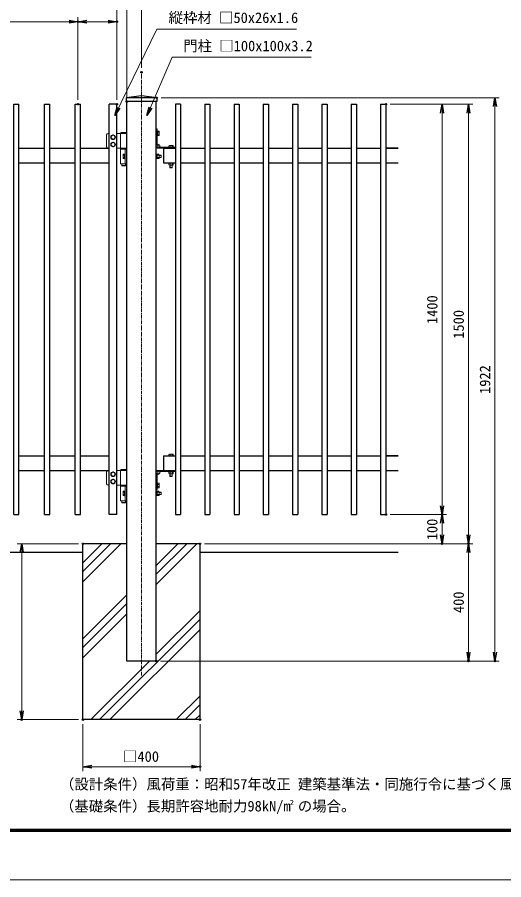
# Model space of a CAD drawing. Units: millimetres, scale not verified. Extents: x -3151 to 3149, y -2225 to 2230.
# Drawn here: x -396 to 1264, y -2225 to 718 of the extents above; entities that cross this region are included whole.
import ezdxf
from ezdxf.enums import TextEntityAlignment as Align

# ---------------------------------------------------------------- set-up
doc = ezdxf.new("R2010")
doc.units = ezdxf.units.MM
doc.header["$LTSCALE"] = 10
doc.header["$PDMODE"] = 32
doc.header["$PDSIZE"] = 5
doc.linetypes.add('USER2', pattern=[2, 1.25, -0.25, 0.25, -0.25])
for name, color, linetype, lineweight in [('0-0_D-BGD', 7, 'Continuous', 25), ('0-1_D-STR-DIM', 7, 'Continuous', 13), ('0-2_0', 7, 'Continuous', 25), ('0-3_DEFPOINTS', 8, 'Continuous', 25), ('0-4_D-BMK', 2, 'USER2', 13), ('0-5_D-STR1', 1, 'Continuous', 25), ('0-6_D-STR3', 3, 'Continuous', 13), ('0-7_D-STR4', 7, 'Continuous', 25), ('0-8_D-DCR-HCH', 7, 'Continuous', 13), ('0-A_D-STR-TXT', 7, 'Continuous', 13), ('0-B_D-TTL-TXT', 7, 'Continuous', 13), ('0-D_D-TTL', 7, 'Continuous', 13)]:
    doc.layers.add(name, color=color, linetype=linetype, lineweight=lineweight)
doc.styles.add('ＭＳ ゴシック', font='')
doc.styles.get('ＭＳ ゴシック').set_extended_font_data('MS Gothic')

# ---------------------------------------------------------------- blocks, each defined once
blk = doc.blocks.new('_OPEN')
at = {"layer": '0-2_0'}
blk.add_line((0, 0), (-10, 0), dxfattribs=at)
blk.add_lwpolyline([(-10, 1.667), (0, 0), (-10, -1.667)], dxfattribs=at)

msp = doc.modelspace()

# ---------------------------------------------------------------- linework, layer by layer
at = {"layer": '0-0_D-BGD'}
for p, q in [((-171.74, -1108.95), (-1021.74, -1108.95)), ((903.61, -1108.95), (228.26, -1108.95))]:
    msp.add_line(p, q, dxfattribs=at)
at = {"layer": '0-1_D-STR-DIM'}
for p, q in [((28.26, 545.05), (28.26, 897.64)), ((-55.73, 436.05), (-55.73, 807.64)), ((-55.73, 436.05), (-55.73, 807.64)), ((-21.74, 445.05), (-21.74, 807.64)), ((-188.73, 436.05), (-188.73, 717.64)), ((-188.73, 436.05), (-188.73, 717.64)), ((-55.73, 436.05), (-55.73, 717.64)), ((-998.73, 702.64), (-218.73, 702.64)), ((-158.73, 702.64), (-85.73, 702.64)), ((95.26, 443.05), (1248.61, 443.05)), ((876.77, 421.05), (1068.61, 421.05)), ((876.77, 421.05), (1158.61, 421.05)), ((1233.61, 413.05), (1233.61, -1448.95)), ((1053.61, 391.05), (1053.61, -948.95)), ((1143.61, 391.05), (1143.61, -1048.95)), ((876.77, -978.95), (1068.61, -978.95)), ((876.77, -978.95), (1068.61, -978.95)), ((1053.61, -1008.95), (1053.61, -1048.95)), ((-186.74, -1078.95), (-395.41, -1078.95)), ((243.26, -1078.95), (1158.61, -1078.95)), ((243.26, -1078.95), (1068.61, -1078.95)), ((243.26, -1078.95), (1158.61, -1078.95)), ((-380.41, -1108.95), (-380.41, -1648.95)), ((1143.61, -1108.95), (1143.61, -1448.95)), ((93.26, -1478.95), (1248.61, -1478.95)), ((93.26, -1478.95), (1158.61, -1478.95)), ((-186.74, -1678.95), (-395.41, -1678.95)), ((-171.74, -1693.95), (-171.74, -1854.53)), ((228.26, -1693.95), (228.26, -1854.53)), ((-141.74, -1839.53), (198.26, -1839.53))]:
    msp.add_line(p, q, dxfattribs=at)
at = {"layer": '0-3_DEFPOINTS'}
for p in [(-188.73, 702.64), (-55.73, 702.64), (28.26, 530.05), (80.26, 443.05), (-188.73, 421.05), (-55.73, 421.05), (-21.74, 430.05), (861.77, 421.05), (861.77, -978.95), (1053.61, -978.95), (-171.74, -1078.95), (228.26, -1078.95), (1053.61, -1078.95), (1143.61, -1078.95), (78.26, -1478.95), (1143.61, -1478.95), (1233.61, -1478.95), (-380.41, -1678.95), (-171.74, -1678.95), (-171.74, -1678.95), (228.26, -1678.95), (228.26, -1839.53)]:
    msp.add_point(p, dxfattribs=at)
at = {"layer": '0-4_D-BMK'}
msp.add_line((28.26, -1528.95), (28.26, 530.05), dxfattribs=at)
at = {"layer": '0-5_D-STR1'}
for p, q in [((80.26, 443.05), (-23.74, 443.05)), ((80.26, 443.05), (28.26, 450.05)), ((80.26, 443.05), (80.26, 430.05)), ((-389.73, -978.95), (-389.73, 421.05)), ((-284.73, -978.95), (-284.73, 421.05)), ((-179.73, -978.95), (-179.73, 421.05)), ((-81.73, -978.95), (-81.73, 421.05)), ((-55.73, 421.05), (-81.73, 421.05)), ((-55.73, -978.95), (-55.73, 421.05)), ((80.26, 430.05), (-23.74, 430.05)), ((-21.74, -1478.95), (-21.74, 430.05)), ((78.26, -1478.95), (78.26, 430.05)), ((143.76, 421.05), (143.76, -978.95)), ((161.76, 421.05), (143.76, 421.05)), ((161.76, 421.05), (161.76, -978.95)), ((243.77, 421.05), (243.77, -978.95)), ((243.77, 421.05), (261.77, 421.05)), ((261.77, 421.05), (261.77, -978.95)), ((343.77, 421.05), (343.77, -978.95)), ((343.77, 421.05), (361.77, 421.05)), ((361.77, 421.05), (361.77, -978.95)), ((443.77, 421.05), (443.77, -978.95)), ((443.77, 421.05), (461.77, 421.05)), ((461.77, 421.05), (461.77, -978.95)), ((543.77, 421.05), (543.77, -978.95)), ((543.77, 421.05), (561.77, 421.05)), ((561.77, 421.05), (561.77, -978.95)), ((643.77, 421.05), (643.77, -978.95)), ((643.77, 421.05), (661.77, 421.05)), ((661.77, 421.05), (661.77, -978.95)), ((743.77, 421.05), (743.77, -978.95)), ((743.77, 421.05), (761.77, 421.05)), ((761.77, 421.05), (761.77, -978.95)), ((843.77, 421.05), (843.77, -978.95)), ((843.77, 421.05), (843.77, -978.95)), ((843.77, 421.05), (861.77, 421.05)), ((843.77, 421.05), (861.77, 421.05)), ((861.77, 421.05), (861.77, -978.95)), ((861.77, 421.05), (861.77, -978.95)), ((-389.73, 271.05), (-302.73, 271.05)), ((-284.73, 271.05), (-197.73, 271.05)), ((-179.73, 271.05), (-81.73, 271.05)), ((103.26, 271.05), (103.26, 221.05)), ((103.26, 271.05), (143.76, 271.05)), ((161.76, 271.05), (243.77, 271.05)), ((261.77, 271.05), (343.77, 271.05)), ((361.77, 271.05), (443.77, 271.05)), ((461.77, 271.05), (543.77, 271.05)), ((561.77, 271.05), (643.77, 271.05)), ((661.77, 271.05), (743.77, 271.05)), ((761.77, 271.05), (843.77, 271.05)), ((861.77, 271.05), (903.61, 271.05)), ((903.61, 271.05), (861.77, 271.05)), ((-389.73, 221.05), (-302.73, 221.05)), ((-284.73, 221.05), (-197.73, 221.05)), ((-179.73, 221.05), (-81.73, 221.05)), ((103.26, 221.05), (143.76, 221.05)), ((161.76, 221.05), (243.77, 221.05)), ((261.77, 221.05), (343.77, 221.05)), ((361.77, 221.05), (443.77, 221.05)), ((461.77, 221.05), (543.77, 221.05)), ((561.77, 221.05), (643.77, 221.05)), ((661.77, 221.05), (743.77, 221.05)), ((761.77, 221.05), (843.77, 221.05)), ((861.77, 221.05), (903.61, 221.05)), ((-389.73, -778.95), (-302.73, -778.95)), ((-284.73, -778.95), (-197.73, -778.95)), ((-179.73, -778.95), (-81.73, -778.95)), ((103.26, -778.95), (143.76, -778.95)), ((103.26, -778.95), (143.76, -778.95)), ((103.26, -778.95), (103.26, -828.95)), ((161.76, -778.95), (243.77, -778.95)), ((261.77, -778.95), (343.77, -778.95)), ((361.77, -778.95), (443.77, -778.95)), ((461.77, -778.95), (543.77, -778.95)), ((561.77, -778.95), (643.77, -778.95)), ((661.77, -778.95), (743.77, -778.95)), ((761.77, -778.95), (843.77, -778.95)), ((861.76, -778.95), (903.61, -778.95)), ((903.61, -778.95), (861.77, -778.95)), ((861.77, -778.95), (903.61, -778.95)), ((-389.73, -828.95), (-302.73, -828.95)), ((-284.73, -828.95), (-197.73, -828.95)), ((-179.73, -828.95), (-81.73, -828.95)), ((103.26, -828.95), (143.76, -828.95)), ((103.26, -828.95), (143.76, -828.95)), ((103.26, -828.95), (143.76, -828.95)), ((103.26, -828.95), (143.76, -828.95)), ((161.76, -828.95), (243.77, -828.95)), ((261.77, -828.95), (343.77, -828.95)), ((361.77, -828.95), (443.77, -828.95)), ((461.77, -828.95), (543.77, -828.95)), ((561.77, -828.95), (643.77, -828.95)), ((661.77, -828.95), (743.77, -828.95)), ((761.77, -828.95), (843.77, -828.95)), ((861.76, -828.95), (903.61, -828.95)), ((-407.73, -978.95), (-389.73, -978.95)), ((-302.73, -978.95), (-284.73, -978.95)), ((-197.73, -978.95), (-179.73, -978.95)), ((-55.73, -978.95), (-81.73, -978.95)), ((143.76, -978.95), (161.76, -978.95)), ((243.77, -978.95), (261.77, -978.95)), ((343.77, -978.95), (361.77, -978.95)), ((443.77, -978.95), (461.77, -978.95)), ((543.77, -978.95), (561.77, -978.95)), ((643.77, -978.95), (661.77, -978.95)), ((743.77, -978.95), (761.77, -978.95)), ((843.77, -978.95), (861.77, -978.95)), ((78.26, -1478.95), (-21.74, -1478.95))]:
    msp.add_line(p, q, dxfattribs=at)
for points in [[(28.26, 450.05), (-23.74, 443.05), (-23.74, 430.05)], [(-407.73, -978.95), (-407.73, 421.05), (-389.73, 421.05)], [(-302.73, -978.95), (-302.73, 421.05), (-284.73, 421.05)], [(-197.73, -978.95), (-197.73, 421.05), (-179.73, 421.05)]]:
    msp.add_lwpolyline(points, dxfattribs=at)
at = {"layer": '0-6_D-STR3'}
for p, q in [((-41.54, 325.05), (-42.54, 324.05)), ((-42.54, 324.05), (-42.54, 321.05)), ((-22.54, 324.05), (-42.54, 324.05)), ((-23.54, 325.05), (-41.54, 325.05)), ((-23.54, 325.05), (-22.54, 324.05)), ((-22.54, 324.05), (-22.54, 321.05)), ((78.26, 337.15), (78.26, 271.05)), ((81.46, 337.05), (78.26, 337.05)), ((81.46, 337.05), (81.46, 283.46)), ((81.46, 330.05), (83.06, 330.05)), ((83.06, 330.05), (83.06, 314.05)), ((87.99, 329.55), (83.06, 329.55)), ((87.99, 325.8), (83.06, 325.8)), ((88.56, 328.55), (87.99, 329.55)), ((88.56, 328.55), (88.56, 315.55)), ((-90.74, 276.05), (-90.74, 316.05)), ((-85.74, 321.05), (-81.73, 321.05)), ((-68.74, 316.05), (-75.24, 312.3)), ((-75.24, 304.8), (-75.24, 312.3)), ((-68.74, 301.05), (-75.24, 304.8)), ((-68.74, 316.05), (-62.24, 312.3)), ((-68.74, 301.05), (-62.24, 304.8)), ((-62.24, 304.8), (-62.24, 312.3)), ((-55.73, 321.05), (-21.74, 321.05)), ((-43.34, 271.05), (-43.34, 321.05)), ((-21.74, 271.05), (-21.74, 321.05)), ((81.46, 314.05), (83.06, 314.05)), ((87.99, 318.3), (83.06, 318.3)), ((87.99, 314.55), (83.06, 314.55)), ((88.56, 315.55), (87.99, 314.55)), ((-81.73, 271.05), (-85.74, 271.05)), ((-68.74, 291.05), (-75.24, 287.3)), ((-75.24, 279.8), (-75.24, 287.3)), ((-68.74, 276.05), (-75.24, 279.8)), ((-68.74, 291.05), (-62.24, 287.3)), ((-68.74, 276.05), (-62.24, 279.8)), ((-62.24, 279.8), (-62.24, 287.3)), ((-21.74, 271.05), (-55.73, 271.05)), ((-43.34, 218.05), (-43.34, 268.05)), ((-21.74, 268.05), (-43.34, 268.05)), ((-43.04, 268.05), (-43.04, 271.05)), ((-27.74, 218.05), (-27.74, 268.05)), ((-21.74, 218.05), (-21.74, 268.05)), ((144.26, 271.05), (83.26, 271.05)), ((144.26, 274.25), (90.68, 274.25)), ((121.76, 279.05), (121.76, 274.25)), ((134.99, 279.75), (123.46, 279.75)), ((125.51, 279.05), (125.51, 274.25)), ((133.01, 279.05), (133.01, 274.25)), ((136.76, 279.05), (136.76, 274.25)), ((144.26, 274.25), (144.26, 271.05)), ((-34.84, 249.55), (-34.26, 250.55)), ((-34.84, 249.55), (-34.84, 236.55)), ((-34.84, 236.55), (-34.26, 235.55)), ((-34.26, 250.55), (-29.34, 250.55)), ((-34.26, 246.8), (-29.34, 246.8)), ((-34.26, 239.3), (-29.34, 239.3)), ((-34.26, 235.55), (-29.34, 235.55)), ((-29.34, 251.05), (-29.34, 235.05)), ((-27.74, 251.05), (-29.34, 251.05)), ((79.86, 251.05), (78.26, 251.05)), ((78.26, 251.05), (78.26, 235.05)), ((79.86, 251.05), (79.86, 235.05)), ((79.86, 250.75), (81.86, 250.75)), ((81.86, 250.75), (81.86, 235.35)), ((81.86, 250.55), (87.66, 250.55)), ((81.86, 246.8), (87.66, 246.8)), ((81.86, 239.3), (87.66, 239.3)), ((81.86, 235.55), (87.66, 235.55)), ((88.36, 248.83), (88.36, 237.28)), ((88.36, 247.05), (94.96, 247.05)), ((88.36, 246.35), (95.66, 246.35)), ((88.36, 239.75), (95.66, 239.75)), ((88.36, 239.05), (94.96, 239.05)), ((94.96, 247.05), (94.96, 239.05)), ((95.66, 246.35), (94.96, 247.05)), ((94.96, 239.05), (95.66, 239.75)), ((95.66, 246.35), (95.66, 239.75)), ((-43.34, 218.05), (-21.74, 218.05)), ((-38.54, 218.05), (-38.54, 212.05)), ((-37.54, 211.05), (-38.54, 212.05)), ((-26.54, 212.05), (-38.54, 212.05)), ((-27.54, 211.05), (-37.54, 211.05)), ((-27.74, 235.05), (-29.34, 235.05)), ((-27.54, 211.05), (-26.54, 212.05)), ((-26.54, 218.05), (-26.54, 212.05)), ((79.86, 235.05), (78.26, 235.05)), ((81.86, 235.35), (79.86, 235.35)), ((137.26, 221.05), (121.26, 221.05)), ((121.26, 219.45), (121.26, 221.05)), ((137.26, 219.45), (121.26, 219.45)), ((121.76, 219.45), (121.76, 213.65)), ((135.04, 212.95), (123.5, 212.95)), ((125.26, 212.95), (125.26, 204.95)), ((125.51, 219.45), (125.51, 213.65)), ((125.96, 212.95), (125.96, 204.25)), ((132.56, 212.95), (132.56, 204.25)), ((133.01, 219.45), (133.01, 213.65)), ((133.26, 212.95), (133.26, 204.95)), ((136.76, 219.45), (136.76, 213.65)), ((137.26, 219.45), (137.26, 221.05)), ((133.26, 204.95), (125.26, 204.95)), ((125.26, 204.95), (125.96, 204.25)), ((132.56, 204.25), (125.96, 204.25)), ((132.56, 204.25), (133.26, 204.95)), ((144.26, -778.95), (103.26, -778.95)), ((121.76, -774.15), (121.76, -778.95)), ((136.76, -778.95), (121.76, -778.95)), ((134.99, -773.45), (123.46, -773.45)), ((125.51, -774.15), (125.51, -778.95)), ((133.01, -774.15), (133.01, -778.95)), ((136.76, -774.15), (136.76, -778.95)), ((-90.74, -873.95), (-90.74, -833.95)), ((-85.74, -828.95), (-81.73, -828.95)), ((-68.74, -833.95), (-75.24, -837.7)), ((-75.24, -845.2), (-75.24, -837.7)), ((-68.74, -848.95), (-75.24, -845.2)), ((-68.74, -833.95), (-62.24, -837.7)), ((-68.74, -848.95), (-62.24, -845.2)), ((-62.24, -845.2), (-62.24, -837.7)), ((-55.73, -828.95), (-21.74, -828.95)), ((-43.34, -878.95), (-43.34, -828.95)), ((-41.54, -824.95), (-42.54, -825.95)), ((-23.54, -824.95), (-41.54, -824.95)), ((-23.54, -824.95), (-22.54, -825.95)), ((-22.54, -825.95), (-22.54, -828.95)), ((-21.74, -878.95), (-21.74, -828.95)), ((78.26, -895.05), (78.26, -828.95)), ((144.26, -828.95), (78.26, -828.95)), ((81.46, -894.95), (81.46, -841.36)), ((144.26, -832.15), (90.68, -832.15)), ((137.26, -832.15), (121.26, -832.15)), ((121.26, -833.75), (121.26, -832.15)), ((137.26, -833.75), (121.26, -833.75)), ((121.76, -833.75), (121.76, -839.55)), ((135.04, -840.25), (123.5, -840.25)), ((125.26, -840.25), (125.26, -848.25)), ((133.26, -848.25), (125.26, -848.25)), ((125.26, -848.25), (125.96, -848.95)), ((125.51, -833.75), (125.51, -839.55)), ((125.96, -840.25), (125.96, -848.95)), ((132.56, -848.95), (125.96, -848.95)), ((132.56, -840.25), (132.56, -848.95)), ((132.56, -848.95), (133.26, -848.25)), ((133.01, -833.75), (133.01, -839.55)), ((133.26, -840.25), (133.26, -848.25)), ((136.76, -833.75), (136.76, -839.55)), ((137.26, -833.75), (137.26, -832.15)), ((144.26, -832.15), (144.26, -828.95)), ((-81.73, -878.95), (-85.74, -878.95)), ((-68.74, -858.95), (-75.24, -862.7)), ((-75.24, -870.2), (-75.24, -862.7)), ((-68.74, -873.95), (-75.24, -870.2)), ((-68.74, -858.95), (-62.24, -862.7)), ((-68.74, -873.95), (-62.24, -870.2)), ((-62.24, -870.2), (-62.24, -862.7)), ((-21.74, -878.95), (-55.73, -878.95)), ((-43.34, -931.95), (-43.34, -881.95)), ((-21.74, -881.95), (-43.34, -881.95)), ((-43.04, -881.95), (-43.04, -878.95)), ((-27.74, -931.95), (-27.74, -881.95)), ((-22.04, -881.95), (-22.04, -878.95)), ((-21.74, -931.95), (-21.74, -881.95)), ((81.46, -871.95), (83.06, -871.95)), ((83.06, -871.95), (83.06, -887.95)), ((87.99, -872.45), (83.06, -872.45)), ((87.99, -876.2), (83.06, -876.2)), ((88.56, -873.45), (87.99, -872.45)), ((88.56, -873.45), (88.56, -886.45)), ((-34.84, -900.45), (-34.26, -899.45)), ((-34.84, -900.45), (-34.84, -913.45)), ((-34.26, -899.45), (-29.34, -899.45)), ((-34.26, -903.2), (-29.34, -903.2)), ((-34.26, -910.7), (-29.34, -910.7)), ((81.46, -894.95), (78.26, -894.95)), ((78.26, -898.95), (78.26, -914.95)), ((79.86, -898.95), (78.26, -898.95)), ((79.86, -898.95), (79.86, -914.95)), ((79.86, -899.25), (81.86, -899.25)), ((81.46, -887.95), (83.06, -887.95)), ((81.86, -899.25), (81.86, -914.65)), ((81.86, -899.45), (87.66, -899.45)), ((81.86, -903.2), (87.66, -903.2)), ((81.86, -910.7), (87.66, -910.7)), ((87.99, -883.69), (83.06, -883.69)), ((87.99, -887.45), (83.06, -887.45)), ((88.56, -886.45), (87.99, -887.45)), ((88.36, -901.17), (88.36, -912.72)), ((88.36, -902.95), (94.96, -902.95)), ((88.36, -903.65), (95.66, -903.65)), ((88.36, -910.25), (95.66, -910.25)), ((88.36, -910.95), (94.96, -910.95)), ((94.96, -910.95), (95.66, -910.25)), ((95.66, -903.65), (95.66, -910.25)), ((-43.34, -931.95), (-21.74, -931.95)), ((-38.54, -931.95), (-38.54, -937.95)), ((-34.84, -913.45), (-34.26, -914.45)), ((-34.26, -914.45), (-29.34, -914.45)), ((-27.74, -914.95), (-29.34, -914.95)), ((-27.54, -938.95), (-26.54, -937.95)), ((79.86, -914.95), (78.26, -914.95)), ((81.86, -914.65), (79.86, -914.65)), ((81.86, -914.45), (87.66, -914.45))]:
    msp.add_line(p, q, dxfattribs=at)
for points in [[(-22.54, -825.95), (-42.54, -825.95), (-42.54, -828.95)], [(-27.74, -898.95), (-29.34, -898.95), (-29.34, -914.95)], [(95.66, -903.65), (94.96, -902.95), (94.96, -910.95)], [(-26.54, -931.95), (-26.54, -937.95), (-38.54, -937.95)], [(-27.54, -938.95), (-37.54, -938.95), (-38.54, -937.95)]]:
    msp.add_lwpolyline(points, dxfattribs=at)
for centre, radius in [((-68.74, 308.55), 8), ((-68.74, 308.55), 6.5), ((-68.74, 283.55), 8), ((-68.74, 283.55), 6.5), ((84.96, 277.75), 6.7), ((84.96, 277.75), 3.5), ((-68.74, -841.45), 8), ((-68.74, -841.45), 6.5), ((84.96, -835.65), 6.7), ((84.96, -835.65), 3.5), ((-68.74, -866.45), 8), ((-68.74, -866.45), 6.5)]:
    msp.add_circle(centre, radius, dxfattribs=at)
for centre, radius, start, end in [((85.23, 327.67), 3.34, 325.79454, 34.20546), ((76.12, 322.05), 12.45, 342.48215, 17.51785), ((-85.74, 316.05), 5, 90, 180), ((85.23, 316.43), 3.34, 325.79454, 34.20546), ((-85.74, 276.05), 5, 180, 270), ((123.64, 276.91), 2.84, 48.76361, 131.23639), ((129.26, 269.36), 10.39, 68.85295, 111.14705), ((134.89, 276.9), 2.85, 48.95661, 131.04339), ((-31.5, 248.68), 3.34, 145.79454, 214.20546), ((-22.39, 243.05), 12.45, 162.48215, 197.51785), ((-31.5, 237.43), 3.34, 145.79454, 214.20546), ((85.52, 248.68), 2.85, 318.83491, 41.16509), ((77.97, 243.05), 10.39, 338.85295, 21.14705), ((85.52, 237.43), 2.85, 318.86505, 41.13495), ((123.64, 215.8), 2.85, 228.86505, 311.13495), ((129.26, 223.35), 10.39, 248.85295, 291.14705), ((134.89, 215.8), 2.85, 228.86505, 311.13495), ((134.89, 215.8), 2.85, 266.92019, 311.16509), ((123.64, -776.29), 2.84, 48.76361, 131.23639), ((129.26, -783.84), 10.39, 68.85295, 111.14705), ((134.89, -776.3), 2.85, 48.95661, 131.04339), ((-85.74, -833.95), 5, 90, 180), ((123.64, -837.4), 2.85, 228.86505, 311.13495), ((129.26, -829.85), 10.39, 248.85295, 291.14705), ((134.89, -837.4), 2.85, 228.83491, 311.16509), ((-85.74, -873.95), 5, 180, 270), ((85.23, -874.32), 3.34, 325.79454, 34.20546), ((76.12, -879.95), 12.45, 342.48215, 17.51785), ((-31.5, -901.32), 3.34, 145.79454, 214.20546), ((-22.39, -906.95), 12.45, 162.48215, 197.51785), ((-31.5, -912.57), 3.34, 145.79454, 214.20546), ((85.52, -901.32), 2.85, 318.83491, 41.16509), ((77.97, -906.95), 10.39, 338.85295, 21.14705), ((85.52, -912.57), 2.85, 318.86505, 41.13495), ((85.23, -885.57), 3.34, 325.79454, 34.20546)]:
    msp.add_arc(centre, radius, start, end, dxfattribs=at)
at = {"layer": '0-7_D-STR4'}
for p, q in [((-171.74, -1678.95), (-171.74, -1078.95)), ((-21.74, -1078.95), (-171.74, -1078.95)), ((228.26, -1078.95), (78.26, -1078.95)), ((228.26, -1678.95), (228.26, -1078.95)), ((228.26, -1678.95), (-171.74, -1678.95))]:
    msp.add_line(p, q, dxfattribs=at)
at = {"layer": '0-8_D-DCR-HCH'}
for p, q in [((-171.74, -1143.41), (-107.27, -1078.95)), ((-171.74, -1208.29), (-42.39, -1078.95)), ((-171.74, -1173.41), (-77.27, -1078.95)), ((78.26, -1217.93), (217.25, -1078.95)), ((78.26, -1183.06), (182.37, -1078.95)), ((78.26, -1153.06), (152.37, -1078.95)), ((-171.74, -1403.06), (-21.74, -1253.06)), ((-171.74, -1433.06), (-21.74, -1283.06)), ((-171.74, -1467.93), (-21.74, -1317.93)), ((78.26, -1456.16), (228.26, -1306.16)), ((-114.52, -1678.95), (228.26, -1336.16)), ((-79.64, -1678.95), (228.26, -1371.04)), ((-144.52, -1678.95), (55.48, -1478.95)), ((146.67, -1678.95), (228.26, -1597.35)), ((176.67, -1678.95), (228.26, -1627.35)), ((211.55, -1678.95), (228.26, -1662.23))]:
    msp.add_line(p, q, dxfattribs=at)
at = {"layer": '0-A_D-STR-TXT'}
for points in [[(556.49, 677.4), (80.86, 677.4), (-62.14, 384.79)], [(606.44, 581.67), (133.29, 581.67), (47.65, 383.97)]]:
    msp.add_lwpolyline(points, dxfattribs=at)
at = {"layer": '0-D_D-TTL', "color": 2}
msp.add_lwpolyline([(-3150.68, 2229.64), (3149.32, 2229.64), (3149.32, -2225.36), (-3150.68, -2225.36)], close=True, dxfattribs=at)
at = {"layer": '0-D_D-TTL'}
for points in [[(-2948.18, 2064.64), (2946.82, 2064.64), (2946.82, -2060.36), (-2948.18, -2060.36)], [(-2946.3, 2062.77), (2944.95, 2062.77), (2944.95, -2058.48), (-2946.3, -2058.48)], [(-2944.43, 2060.89), (2943.07, 2060.89), (2943.07, -2056.61), (-2944.43, -2056.61)], [(-2942.55, 2059.02), (2941.2, 2059.02), (2941.2, -2054.73), (-2942.55, -2054.73)], [(-2940.68, 2057.14), (2939.32, 2057.14), (2939.32, -2052.86), (-2940.68, -2052.86)]]:
    msp.add_lwpolyline(points, close=True, dxfattribs=at)

# ---------------------------------------------------------------- block references
at = {"layer": '0-1_D-STR-DIM', "xscale": 3, "yscale": 3}
for p in [(-188.73, 702.64), (-55.73, 702.64), (228.26, -1839.53)]:
    msp.add_blockref('_OPEN', p, dxfattribs=at)
for p, rotation in [((-188.73, 702.64), 180), ((1233.61, 443.05), 90), ((1053.61, 421.05), 90), ((1143.61, 421.05), 90), ((1053.61, -978.95), 270), ((1053.61, -978.95), 90), ((1053.61, -1078.95), 270), ((1143.61, -1078.95), 270), ((-380.41, -1078.95), 90), ((1143.61, -1078.95), 90), ((1143.61, -1478.95), 270), ((1233.61, -1478.95), 270), ((-380.41, -1678.95), 270), ((-171.74, -1839.53), 180)]:
    msp.add_blockref('_OPEN', p, dxfattribs=dict(at, rotation=rotation))
at = {"layer": '0-A_D-STR-TXT', "xscale": 3, "yscale": 3}
for p, rotation in [((-63.01, 383), 243.9558), ((46.86, 382.14), 246.58042)]:
    msp.add_blockref('_OPEN', p, dxfattribs=dict(at, rotation=rotation))

# ---------------------------------------------------------------- texts
at = {"layer": '0-1_D-STR-DIM', "style": 'ＭＳ ゴシック'}
for s, p in [('1400', (1048.55, -329.12)), ('1500', (1138.55, -379.12)), ('1922', (1228.55, -567.73)), ('100', (1048.55, -1066.94)), ('400', (1138.55, -1315.32))]:
    msp.add_text(s, height=36.07, rotation=90, dxfattribs=at).set_placement(p, align=Align.BOTTOM_LEFT)
msp.add_text('□400', height=36.07, dxfattribs=at).set_placement((-34.85, -1833.71), align=Align.BOTTOM_LEFT)
at = {"layer": '0-A_D-STR-TXT', "style": 'ＭＳ ゴシック'}
for s, p in [('縦枠材 □50x26x1.6', (120.57, 687.41)), ('門柱 □100x100x3.2', (170.53, 591.11))]:
    msp.add_text(s, height=36.07, dxfattribs=at).set_placement(p, align=Align.BOTTOM_LEFT)
at = {"layer": '0-B_D-TTL-TXT', "style": 'ＭＳ ゴシック'}
for s, height, p in [('（設計条件）風荷重：昭和57年改正 建築基準法・同施行令に基づく風圧力に準拠。', 36.07, (-250.01, -1928.06)), ('（基礎条件）長期許容地耐力98kN/m の場合。', 36.07, (-250.01, -2003.06)), ('2', 18.04, (534.09, -1976.2))]:
    msp.add_text(s, height=height, dxfattribs=at).set_placement(p, align=Align.BOTTOM_LEFT)

doc.saveas('drawing.dxf')
